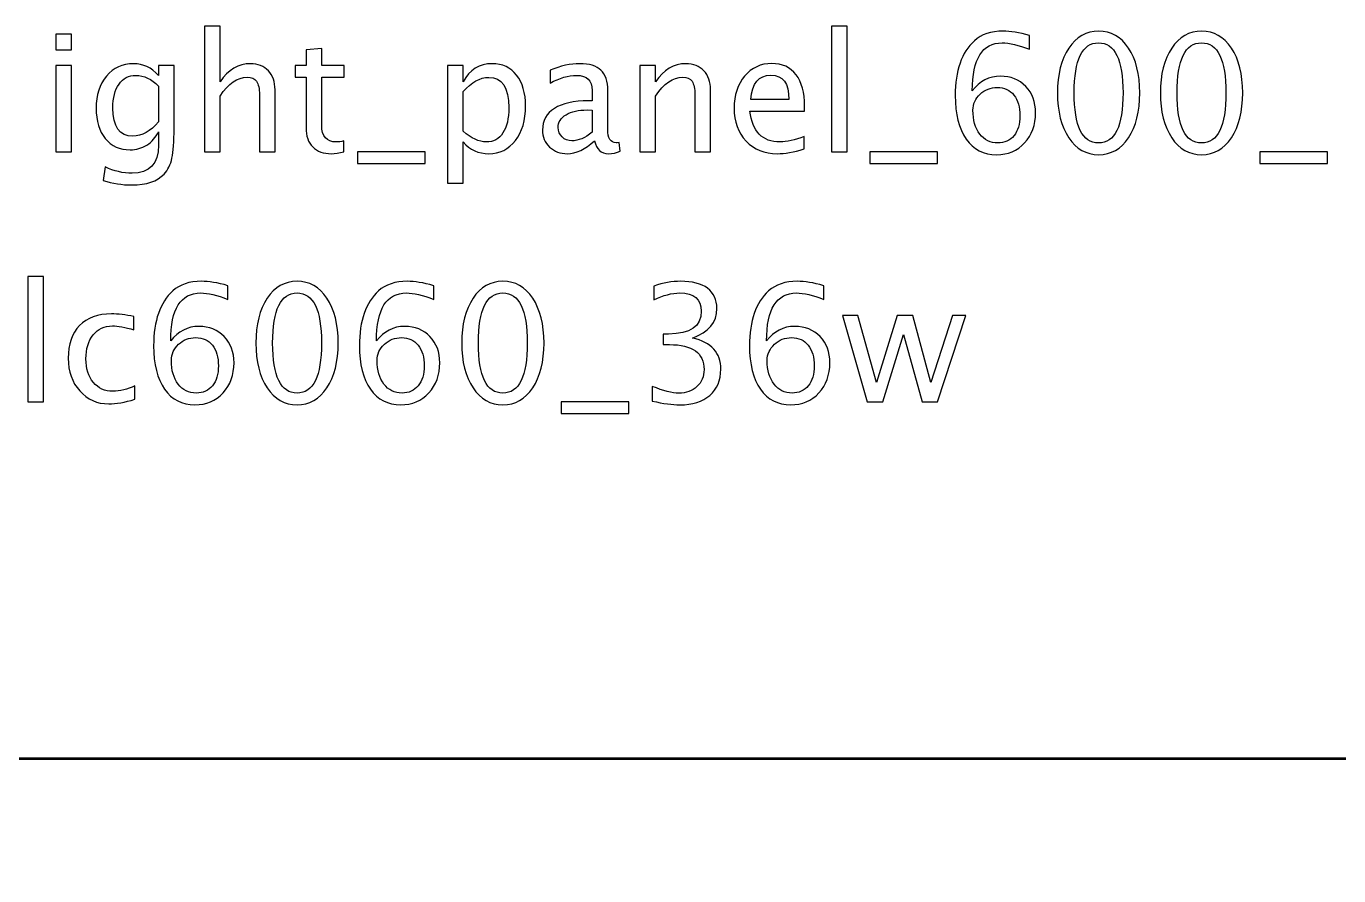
# Model space of a CAD drawing. Header units: centimetres. Extents: x -41.3 to 41.1, y -32.2 to 43.6.
# Drawn here: x 1.27 to 21.75, y 30.37 to 43.63 of the extents above; entities that cross this region are included whole.
import ezdxf

# ---------------------------------------------------------------- set-up
doc = ezdxf.new("R2010")
doc.units = ezdxf.units.CM
doc.header["$MEASUREMENT"] = 0
doc.layers.add('Layer 1', color=7, linetype='Continuous')

msp = doc.modelspace()

# ---------------------------------------------------------------- linework, layer by layer
at = {"layer": 'Layer 1'}
for points, knots in [([(1.73016, 43.26302), (1.73016, 43.26302), (1.73016, 43.50686), (1.73016, 43.50686), (1.73016, 43.50686), (1.73016, 43.50686), (1.974, 43.50686), (1.974, 43.50686), (1.974, 43.50686), (1.974, 43.50686), (1.974, 43.26302), (1.974, 43.26302), (1.974, 43.26302), (1.974, 43.26302), (1.73016, 43.26302), (1.73016, 43.26302)], [0, 0, 0, 0, 0.2, 0.2, 0.2, 0.2, 0.4, 0.4, 0.4, 0.4, 0.6, 0.6, 0.6, 0.6, 1, 1, 1, 1]), ([(4.04791, 41.67044), (4.04791, 41.67044), (4.04791, 43.62878), (4.04791, 43.62878), (4.04791, 43.62878), (4.04791, 43.62878), (4.29175, 43.62878), (4.29175, 43.62878), (4.29175, 43.62878), (4.29175, 43.62878), (4.29175, 42.76222), (4.29175, 42.76222), (4.29175, 42.76222), (4.42087, 42.9506), (4.57919, 43.04458), (4.76631, 43.04458), (4.76631, 43.04458), (4.88399, 43.04458), (4.97755, 43.00775), (5.04655, 42.93367), (5.04655, 42.93367), (5.11556, 42.86001), (5.15027, 42.76052), (5.15027, 42.63606), (5.15027, 42.63606), (5.15027, 42.63606), (5.15027, 41.67044), (5.15027, 41.67044), (5.15027, 41.67044), (5.15027, 41.67044), (4.90643, 41.67044), (4.90643, 41.67044), (4.90643, 41.67044), (4.90643, 41.67044), (4.90643, 42.55648), (4.90643, 42.55648), (4.90643, 42.55648), (4.90643, 42.65638), (4.89161, 42.7275), (4.8624, 42.76984), (4.8624, 42.76984), (4.83277, 42.81259), (4.78409, 42.83376), (4.71593, 42.83376), (4.71593, 42.83376), (4.56607, 42.83376), (4.42468, 42.73597), (4.29175, 42.54039), (4.29175, 42.54039), (4.29175, 42.54039), (4.29175, 41.67044), (4.29175, 41.67044), (4.29175, 41.67044), (4.29175, 41.67044), (4.04791, 41.67044), (4.04791, 41.67044)], [0, 0, 0, 0, 0.06666667, 0.06666667, 0.06666667, 0.06666667, 0.13333333, 0.13333333, 0.13333333, 0.13333333, 0.2, 0.2, 0.2, 0.2, 0.26666667, 0.26666667, 0.26666667, 0.26666667, 0.33333333, 0.33333333, 0.33333333, 0.33333333, 0.4, 0.4, 0.4, 0.4, 0.46666667, 0.46666667, 0.46666667, 0.46666667, 0.53333333, 0.53333333, 0.53333333, 0.53333333, 0.6, 0.6, 0.6, 0.6, 0.66666667, 0.66666667, 0.66666667, 0.66666667, 0.73333333, 0.73333333, 0.73333333, 0.73333333, 0.8, 0.8, 0.8, 0.8, 0.86666667, 0.86666667, 0.86666667, 0.86666667, 1, 1, 1, 1]), ([(13.83706, 41.67044), (13.83706, 41.67044), (13.83706, 43.62878), (13.83706, 43.62878), (13.83706, 43.62878), (13.83706, 43.62878), (14.0809, 43.62878), (14.0809, 43.62878), (14.0809, 43.62878), (14.0809, 43.62878), (14.0809, 41.67044), (14.0809, 41.67044), (14.0809, 41.67044), (14.0809, 41.67044), (13.83706, 41.67044), (13.83706, 41.67044)], [0, 0, 0, 0, 0.2, 0.2, 0.2, 0.2, 0.4, 0.4, 0.4, 0.4, 0.6, 0.6, 0.6, 0.6, 1, 1, 1, 1]), ([(16.03416, 42.62209), (16.151, 42.77322), (16.2979, 42.849), (16.47485, 42.849), (16.47485, 42.849), (16.63529, 42.849), (16.76653, 42.79608), (16.86897, 42.68983), (16.86897, 42.68983), (16.971, 42.58357), (17.02222, 42.44726), (17.02222, 42.28089), (17.02222, 42.28089), (17.02222, 42.08996), (16.96507, 41.93291), (16.85035, 41.80972), (16.85035, 41.80972), (16.73562, 41.68653), (16.59, 41.62472), (16.41262, 41.62472), (16.41262, 41.62472), (16.21111, 41.62472), (16.05279, 41.70642), (15.93891, 41.86941), (15.93891, 41.86941), (15.82461, 42.03281), (15.76746, 42.25887), (15.76746, 42.54716), (15.76746, 42.54716), (15.76746, 42.93578), (15.86737, 43.22069), (16.06676, 43.40272), (16.06676, 43.40272), (16.17513, 43.50263), (16.32499, 43.55258), (16.51591, 43.55258), (16.51591, 43.55258), (16.62683, 43.55258), (16.76441, 43.52972), (16.92824, 43.484), (16.92824, 43.484), (16.92824, 43.484), (16.92824, 43.27064), (16.92824, 43.27064), (16.92824, 43.27064), (16.7551, 43.33668), (16.61286, 43.3697), (16.5011, 43.3697), (16.5011, 43.3697), (16.18995, 43.3697), (16.03416, 43.12036), (16.03416, 42.62209)], [0, 0, 0, 0, 0.07142857, 0.07142857, 0.07142857, 0.07142857, 0.14285714, 0.14285714, 0.14285714, 0.14285714, 0.21428571, 0.21428571, 0.21428571, 0.21428571, 0.28571429, 0.28571429, 0.28571429, 0.28571429, 0.35714286, 0.35714286, 0.35714286, 0.35714286, 0.42857143, 0.42857143, 0.42857143, 0.42857143, 0.5, 0.5, 0.5, 0.5, 0.57142857, 0.57142857, 0.57142857, 0.57142857, 0.64285714, 0.64285714, 0.64285714, 0.64285714, 0.71428571, 0.71428571, 0.71428571, 0.71428571, 0.78571429, 0.78571429, 0.78571429, 0.78571429, 0.85714286, 0.85714286, 0.85714286, 0.85714286, 1, 1, 1, 1]), ([(18.00605, 41.62472), (17.81343, 41.62472), (17.65807, 41.7132), (17.54038, 41.88973), (17.54038, 41.88973), (17.42227, 42.06626), (17.36343, 42.29909), (17.36343, 42.58865), (17.36343, 42.58865), (17.36343, 42.87821), (17.42227, 43.11104), (17.54038, 43.28757), (17.54038, 43.28757), (17.65807, 43.4641), (17.81343, 43.55258), (18.00605, 43.55258), (18.00605, 43.55258), (18.19951, 43.55258), (18.35488, 43.46453), (18.47256, 43.28842), (18.47256, 43.28842), (18.58983, 43.11231), (18.64867, 42.87906), (18.64867, 42.58865), (18.64867, 42.58865), (18.64867, 42.29909), (18.58983, 42.06626), (18.47256, 41.88973), (18.47256, 41.88973), (18.35488, 41.7132), (18.19951, 41.62472), (18.00605, 41.62472)], [0, 0, 0, 0, 0.11111111, 0.11111111, 0.11111111, 0.11111111, 0.22222222, 0.22222222, 0.22222222, 0.22222222, 0.33333333, 0.33333333, 0.33333333, 0.33333333, 0.44444444, 0.44444444, 0.44444444, 0.44444444, 0.55555556, 0.55555556, 0.55555556, 0.55555556, 0.66666667, 0.66666667, 0.66666667, 0.66666667, 0.77777778, 0.77777778, 0.77777778, 0.77777778, 1, 1, 1, 1]), ([(19.61218, 41.62472), (19.41956, 41.62472), (19.2642, 41.7132), (19.14651, 41.88973), (19.14651, 41.88973), (19.0284, 42.06626), (18.96956, 42.29909), (18.96956, 42.58865), (18.96956, 42.58865), (18.96956, 42.87821), (19.0284, 43.11104), (19.14651, 43.28757), (19.14651, 43.28757), (19.2642, 43.4641), (19.41956, 43.55258), (19.61218, 43.55258), (19.61218, 43.55258), (19.80564, 43.55258), (19.96101, 43.46453), (20.07869, 43.28842), (20.07869, 43.28842), (20.19596, 43.11231), (20.2548, 42.87906), (20.2548, 42.58865), (20.2548, 42.58865), (20.2548, 42.29909), (20.19596, 42.06626), (20.07869, 41.88973), (20.07869, 41.88973), (19.96101, 41.7132), (19.80564, 41.62472), (19.61218, 41.62472)], [0, 0, 0, 0, 0.11111111, 0.11111111, 0.11111111, 0.11111111, 0.22222222, 0.22222222, 0.22222222, 0.22222222, 0.33333333, 0.33333333, 0.33333333, 0.33333333, 0.44444444, 0.44444444, 0.44444444, 0.44444444, 0.55555556, 0.55555556, 0.55555556, 0.55555556, 0.66666667, 0.66666667, 0.66666667, 0.66666667, 0.77777778, 0.77777778, 0.77777778, 0.77777778, 1, 1, 1, 1]), ([(6.22638, 41.67086), (6.15103, 41.65012), (6.08541, 41.63996), (6.02995, 41.63996), (6.02995, 41.63996), (5.90549, 41.63996), (5.80855, 41.67552), (5.73912, 41.74664), (5.73912, 41.74664), (5.66927, 41.81776), (5.63456, 41.9164), (5.63456, 42.04297), (5.63456, 42.04297), (5.63456, 42.04297), (5.63456, 42.83376), (5.63456, 42.83376), (5.63456, 42.83376), (5.63456, 42.83376), (5.46607, 42.83376), (5.46607, 42.83376), (5.46607, 42.83376), (5.46607, 42.83376), (5.46607, 43.01664), (5.46607, 43.01664), (5.46607, 43.01664), (5.46607, 43.01664), (5.63456, 43.01664), (5.63456, 43.01664), (5.63456, 43.01664), (5.63456, 43.01664), (5.63456, 43.26006), (5.63456, 43.26006), (5.63456, 43.26006), (5.63456, 43.26006), (5.8784, 43.28334), (5.8784, 43.28334), (5.8784, 43.28334), (5.8784, 43.28334), (5.8784, 43.01664), (5.8784, 43.01664), (5.8784, 43.01664), (5.8784, 43.01664), (6.23146, 43.01664), (6.23146, 43.01664), (6.23146, 43.01664), (6.23146, 43.01664), (6.23146, 42.83376), (6.23146, 42.83376), (6.23146, 42.83376), (6.23146, 42.83376), (5.8784, 42.83376), (5.8784, 42.83376), (5.8784, 42.83376), (5.8784, 42.83376), (5.8784, 42.087), (5.8784, 42.087), (5.8784, 42.087), (5.8784, 41.91089), (5.95502, 41.82284), (6.10785, 41.82284), (6.10785, 41.82284), (6.14044, 41.82284), (6.17981, 41.82834), (6.22638, 41.83893), (6.22638, 41.83893), (6.22638, 41.83893), (6.22638, 41.67086), (6.22638, 41.67086)], [0, 0, 0, 0, 0.05555556, 0.05555556, 0.05555556, 0.05555556, 0.11111111, 0.11111111, 0.11111111, 0.11111111, 0.16666667, 0.16666667, 0.16666667, 0.16666667, 0.22222222, 0.22222222, 0.22222222, 0.22222222, 0.27777778, 0.27777778, 0.27777778, 0.27777778, 0.33333333, 0.33333333, 0.33333333, 0.33333333, 0.38888889, 0.38888889, 0.38888889, 0.38888889, 0.44444444, 0.44444444, 0.44444444, 0.44444444, 0.5, 0.5, 0.5, 0.5, 0.55555556, 0.55555556, 0.55555556, 0.55555556, 0.61111111, 0.61111111, 0.61111111, 0.61111111, 0.66666667, 0.66666667, 0.66666667, 0.66666667, 0.72222222, 0.72222222, 0.72222222, 0.72222222, 0.77777778, 0.77777778, 0.77777778, 0.77777778, 0.83333333, 0.83333333, 0.83333333, 0.83333333, 0.88888889, 0.88888889, 0.88888889, 0.88888889, 1, 1, 1, 1]), ([(18.00563, 41.8076), (18.26005, 41.8076), (18.38705, 42.06795), (18.38705, 42.58865), (18.38705, 42.58865), (18.38705, 43.10935), (18.26005, 43.3697), (18.00563, 43.3697), (18.00563, 43.3697), (17.75205, 43.3697), (17.62505, 43.10935), (17.62505, 42.58865), (17.62505, 42.58865), (17.62505, 42.06795), (17.75205, 41.8076), (18.00563, 41.8076)], [0, 0, 0, 0, 0.2, 0.2, 0.2, 0.2, 0.4, 0.4, 0.4, 0.4, 0.6, 0.6, 0.6, 0.6, 1, 1, 1, 1]), ([(19.61176, 41.8076), (19.86618, 41.8076), (19.99318, 42.06795), (19.99318, 42.58865), (19.99318, 42.58865), (19.99318, 43.10935), (19.86618, 43.3697), (19.61176, 43.3697), (19.61176, 43.3697), (19.35818, 43.3697), (19.23118, 43.10935), (19.23118, 42.58865), (19.23118, 42.58865), (19.23118, 42.06795), (19.35818, 41.8076), (19.61176, 41.8076)], [0, 0, 0, 0, 0.2, 0.2, 0.2, 0.2, 0.4, 0.4, 0.4, 0.4, 0.6, 0.6, 0.6, 0.6, 1, 1, 1, 1]), ([(2.4693, 41.2234), (2.4693, 41.2234), (2.49809, 41.43422), (2.49809, 41.43422), (2.49809, 41.43422), (2.63948, 41.36818), (2.7796, 41.33516), (2.91803, 41.33516), (2.91803, 41.33516), (3.19278, 41.33516), (3.33036, 41.48079), (3.33036, 41.77162), (3.33036, 41.77162), (3.33036, 41.77162), (3.33036, 41.98328), (3.33036, 41.98328), (3.33036, 41.98328), (3.28803, 41.89396), (3.22791, 41.82496), (3.1496, 41.77543), (3.1496, 41.77543), (3.07128, 41.7259), (2.98407, 41.70092), (2.88798, 41.70092), (2.88798, 41.70092), (2.72499, 41.70092), (2.59588, 41.75934), (2.50063, 41.87618), (2.50063, 41.87618), (2.40538, 41.99302), (2.35754, 42.15135), (2.35754, 42.35116), (2.35754, 42.35116), (2.35754, 42.55563), (2.41173, 42.72242), (2.5201, 42.85154), (2.5201, 42.85154), (2.6289, 42.98023), (2.76902, 43.04458), (2.94132, 43.04458), (2.94132, 43.04458), (3.09202, 43.04458), (3.22199, 42.98362), (3.33036, 42.86128), (3.33036, 42.86128), (3.33036, 42.86128), (3.33036, 43.01664), (3.33036, 43.01664), (3.33036, 43.01664), (3.33036, 43.01664), (3.5742, 43.01664), (3.5742, 43.01664), (3.5742, 43.01664), (3.5742, 43.01664), (3.5742, 42.03789), (3.5742, 42.03789), (3.5742, 42.03789), (3.5742, 41.8275), (3.56319, 41.67171), (3.54118, 41.57053), (3.54118, 41.57053), (3.51959, 41.46936), (3.4781, 41.38638), (3.41799, 41.32204), (3.41799, 41.32204), (3.31131, 41.20901), (3.14452, 41.15228), (2.91803, 41.15228), (2.91803, 41.15228), (2.76267, 41.15228), (2.61323, 41.17599), (2.4693, 41.2234)], [0, 0, 0, 0, 0.05263158, 0.05263158, 0.05263158, 0.05263158, 0.10526316, 0.10526316, 0.10526316, 0.10526316, 0.15789474, 0.15789474, 0.15789474, 0.15789474, 0.21052632, 0.21052632, 0.21052632, 0.21052632, 0.26315789, 0.26315789, 0.26315789, 0.26315789, 0.31578947, 0.31578947, 0.31578947, 0.31578947, 0.36842105, 0.36842105, 0.36842105, 0.36842105, 0.42105263, 0.42105263, 0.42105263, 0.42105263, 0.47368421, 0.47368421, 0.47368421, 0.47368421, 0.52631579, 0.52631579, 0.52631579, 0.52631579, 0.57894737, 0.57894737, 0.57894737, 0.57894737, 0.63157895, 0.63157895, 0.63157895, 0.63157895, 0.68421053, 0.68421053, 0.68421053, 0.68421053, 0.73684211, 0.73684211, 0.73684211, 0.73684211, 0.78947368, 0.78947368, 0.78947368, 0.78947368, 0.84210526, 0.84210526, 0.84210526, 0.84210526, 0.89473684, 0.89473684, 0.89473684, 0.89473684, 1, 1, 1, 1]), ([(7.84436, 41.18022), (7.84436, 41.18022), (7.84436, 43.01664), (7.84436, 43.01664), (7.84436, 43.01664), (7.84436, 43.01664), (8.0882, 43.01664), (8.0882, 43.01664), (8.0882, 43.01664), (8.0882, 43.01664), (8.0882, 42.76222), (8.0882, 42.76222), (8.0882, 42.76222), (8.18811, 42.9506), (8.33839, 43.04458), (8.53863, 43.04458), (8.53863, 43.04458), (8.70076, 43.04458), (8.82819, 42.98574), (8.92132, 42.86763), (8.92132, 42.86763), (9.01445, 42.74952), (9.06102, 42.58823), (9.06102, 42.38376), (9.06102, 42.38376), (9.06102, 42.16108), (9.0081, 41.98117), (8.90269, 41.84485), (8.90269, 41.84485), (8.79728, 41.70812), (8.65843, 41.63996), (8.48656, 41.63996), (8.48656, 41.63996), (8.32696, 41.63996), (8.19403, 41.70092), (8.0882, 41.82326), (8.0882, 41.82326), (8.0882, 41.82326), (8.0882, 41.18022), (8.0882, 41.18022), (8.0882, 41.18022), (8.0882, 41.18022), (7.84436, 41.18022), (7.84436, 41.18022)], [0, 0, 0, 0, 0.08333333, 0.08333333, 0.08333333, 0.08333333, 0.16666667, 0.16666667, 0.16666667, 0.16666667, 0.25, 0.25, 0.25, 0.25, 0.33333333, 0.33333333, 0.33333333, 0.33333333, 0.41666667, 0.41666667, 0.41666667, 0.41666667, 0.5, 0.5, 0.5, 0.5, 0.58333333, 0.58333333, 0.58333333, 0.58333333, 0.66666667, 0.66666667, 0.66666667, 0.66666667, 0.75, 0.75, 0.75, 0.75, 0.83333333, 0.83333333, 0.83333333, 0.83333333, 1, 1, 1, 1]), ([(10.13671, 41.84189), (9.99024, 41.70727), (9.84927, 41.63996), (9.7138, 41.63996), (9.7138, 41.63996), (9.60247, 41.63996), (9.50976, 41.67467), (9.43652, 41.74452), (9.43652, 41.74452), (9.36286, 41.81437), (9.32603, 41.90243), (9.32603, 42.00868), (9.32603, 42.00868), (9.32603, 42.15558), (9.38784, 42.26861), (9.51145, 42.34735), (9.51145, 42.34735), (9.63506, 42.42609), (9.81244, 42.46546), (10.04358, 42.46546), (10.04358, 42.46546), (10.04358, 42.46546), (10.10073, 42.46546), (10.10073, 42.46546), (10.10073, 42.46546), (10.10073, 42.46546), (10.10073, 42.6276), (10.10073, 42.6276), (10.10073, 42.6276), (10.10073, 42.78381), (10.01945, 42.8617), (9.85647, 42.8617), (9.85647, 42.8617), (9.73031, 42.8617), (9.59231, 42.82191), (9.44287, 42.74232), (9.44287, 42.74232), (9.44287, 42.74232), (9.44287, 42.94298), (9.44287, 42.94298), (9.44287, 42.94298), (9.60712, 43.01071), (9.76206, 43.04458), (9.90727, 43.04458), (9.90727, 43.04458), (10.0567, 43.04458), (10.16719, 43.01071), (10.23789, 42.94256), (10.23789, 42.94256), (10.30901, 42.8744), (10.34457, 42.76941), (10.34457, 42.6276), (10.34457, 42.6276), (10.34457, 42.6276), (10.34457, 42.01927), (10.34457, 42.01927), (10.34457, 42.01927), (10.34457, 41.87999), (10.38733, 41.81014), (10.47326, 41.81014), (10.47326, 41.81014), (10.48385, 41.81014), (10.49951, 41.81183), (10.52025, 41.81522), (10.52025, 41.81522), (10.52025, 41.81522), (10.53761, 41.67975), (10.53761, 41.67975), (10.53761, 41.67975), (10.48215, 41.65308), (10.42119, 41.63996), (10.35431, 41.63996), (10.35431, 41.63996), (10.24043, 41.63996), (10.16804, 41.70727), (10.13671, 41.84189)], [0, 0, 0, 0, 0.05, 0.05, 0.05, 0.05, 0.1, 0.1, 0.1, 0.1, 0.15, 0.15, 0.15, 0.15, 0.2, 0.2, 0.2, 0.2, 0.25, 0.25, 0.25, 0.25, 0.3, 0.3, 0.3, 0.3, 0.35, 0.35, 0.35, 0.35, 0.4, 0.4, 0.4, 0.4, 0.45, 0.45, 0.45, 0.45, 0.5, 0.5, 0.5, 0.5, 0.55, 0.55, 0.55, 0.55, 0.6, 0.6, 0.6, 0.6, 0.65, 0.65, 0.65, 0.65, 0.7, 0.7, 0.7, 0.7, 0.75, 0.75, 0.75, 0.75, 0.8, 0.8, 0.8, 0.8, 0.85, 0.85, 0.85, 0.85, 0.9, 0.9, 0.9, 0.9, 1, 1, 1, 1]), ([(10.84537, 41.67044), (10.84537, 41.67044), (10.84537, 43.01664), (10.84537, 43.01664), (10.84537, 43.01664), (10.84537, 43.01664), (11.08921, 43.01664), (11.08921, 43.01664), (11.08921, 43.01664), (11.08921, 43.01664), (11.08921, 42.76222), (11.08921, 42.76222), (11.08921, 42.76222), (11.21833, 42.9506), (11.37665, 43.04458), (11.56377, 43.04458), (11.56377, 43.04458), (11.68145, 43.04458), (11.77501, 43.00775), (11.84401, 42.93367), (11.84401, 42.93367), (11.91302, 42.86001), (11.94773, 42.76052), (11.94773, 42.63606), (11.94773, 42.63606), (11.94773, 42.63606), (11.94773, 41.67044), (11.94773, 41.67044), (11.94773, 41.67044), (11.94773, 41.67044), (11.70389, 41.67044), (11.70389, 41.67044), (11.70389, 41.67044), (11.70389, 41.67044), (11.70389, 42.55648), (11.70389, 42.55648), (11.70389, 42.55648), (11.70389, 42.65638), (11.68907, 42.7275), (11.65986, 42.76984), (11.65986, 42.76984), (11.63023, 42.81259), (11.58155, 42.83376), (11.51339, 42.83376), (11.51339, 42.83376), (11.36353, 42.83376), (11.22214, 42.73597), (11.08921, 42.54039), (11.08921, 42.54039), (11.08921, 42.54039), (11.08921, 41.67044), (11.08921, 41.67044), (11.08921, 41.67044), (11.08921, 41.67044), (10.84537, 41.67044), (10.84537, 41.67044)], [0, 0, 0, 0, 0.06666667, 0.06666667, 0.06666667, 0.06666667, 0.13333333, 0.13333333, 0.13333333, 0.13333333, 0.2, 0.2, 0.2, 0.2, 0.26666667, 0.26666667, 0.26666667, 0.26666667, 0.33333333, 0.33333333, 0.33333333, 0.33333333, 0.4, 0.4, 0.4, 0.4, 0.46666667, 0.46666667, 0.46666667, 0.46666667, 0.53333333, 0.53333333, 0.53333333, 0.53333333, 0.6, 0.6, 0.6, 0.6, 0.66666667, 0.66666667, 0.66666667, 0.66666667, 0.73333333, 0.73333333, 0.73333333, 0.73333333, 0.8, 0.8, 0.8, 0.8, 0.86666667, 0.86666667, 0.86666667, 0.86666667, 1, 1, 1, 1]), ([(13.40992, 41.71362), (13.24609, 41.66451), (13.10597, 41.63996), (12.98913, 41.63996), (12.98913, 41.63996), (12.78974, 41.63996), (12.6276, 41.706), (12.50272, 41.83766), (12.50272, 41.83766), (12.37783, 41.96931), (12.31518, 42.13992), (12.31518, 42.34989), (12.31518, 42.34989), (12.31518, 42.55351), (12.37021, 42.72073), (12.4807, 42.85154), (12.4807, 42.85154), (12.59119, 42.98193), (12.73259, 43.04712), (12.90488, 43.04712), (12.90488, 43.04712), (13.06787, 43.04712), (13.19402, 42.98912), (13.28292, 42.87313), (13.28292, 42.87313), (13.37182, 42.75714), (13.41627, 42.59288), (13.41627, 42.37995), (13.41627, 42.37995), (13.41627, 42.37995), (13.415, 42.30544), (13.415, 42.30544), (13.415, 42.30544), (13.415, 42.30544), (12.5641, 42.30544), (12.5641, 42.30544), (12.5641, 42.30544), (12.59966, 41.98371), (12.75672, 41.82284), (13.03485, 41.82284), (13.03485, 41.82284), (13.13687, 41.82284), (13.26175, 41.85163), (13.40992, 41.9092), (13.40992, 41.9092), (13.40992, 41.9092), (13.40992, 41.71362), (13.40992, 41.71362)], [0, 0, 0, 0, 0.07692308, 0.07692308, 0.07692308, 0.07692308, 0.15384615, 0.15384615, 0.15384615, 0.15384615, 0.23076923, 0.23076923, 0.23076923, 0.23076923, 0.30769231, 0.30769231, 0.30769231, 0.30769231, 0.38461538, 0.38461538, 0.38461538, 0.38461538, 0.46153846, 0.46153846, 0.46153846, 0.46153846, 0.53846154, 0.53846154, 0.53846154, 0.53846154, 0.61538462, 0.61538462, 0.61538462, 0.61538462, 0.69230769, 0.69230769, 0.69230769, 0.69230769, 0.76923077, 0.76923077, 0.76923077, 0.76923077, 0.84615385, 0.84615385, 0.84615385, 0.84615385, 1, 1, 1, 1]), ([(1.73016, 41.67044), (1.73016, 41.67044), (1.73016, 43.01664), (1.73016, 43.01664), (1.73016, 43.01664), (1.73016, 43.01664), (1.974, 43.01664), (1.974, 43.01664), (1.974, 43.01664), (1.974, 43.01664), (1.974, 41.67044), (1.974, 41.67044), (1.974, 41.67044), (1.974, 41.67044), (1.73016, 41.67044), (1.73016, 41.67044)], [0, 0, 0, 0, 0.2, 0.2, 0.2, 0.2, 0.4, 0.4, 0.4, 0.4, 0.6, 0.6, 0.6, 0.6, 1, 1, 1, 1]), ([(3.33036, 42.13611), (3.33036, 42.13611), (3.33036, 42.69448), (3.33036, 42.69448), (3.33036, 42.69448), (3.22283, 42.80582), (3.10557, 42.8617), (2.97899, 42.8617), (2.97899, 42.8617), (2.86639, 42.8617), (2.77833, 42.81683), (2.71483, 42.72666), (2.71483, 42.72666), (2.65091, 42.63691), (2.61916, 42.51203), (2.61916, 42.35285), (2.61916, 42.35285), (2.61916, 42.06033), (2.72288, 41.91428), (2.93073, 41.91428), (2.93073, 41.91428), (3.07213, 41.91428), (3.20548, 41.98836), (3.33036, 42.13611)], [0, 0, 0, 0, 0.14285714, 0.14285714, 0.14285714, 0.14285714, 0.28571429, 0.28571429, 0.28571429, 0.28571429, 0.42857143, 0.42857143, 0.42857143, 0.42857143, 0.57142857, 0.57142857, 0.57142857, 0.57142857, 0.71428571, 0.71428571, 0.71428571, 0.71428571, 1, 1, 1, 1]), ([(8.0882, 41.99133), (8.21393, 41.87914), (8.33373, 41.82284), (8.44761, 41.82284), (8.44761, 41.82284), (8.55979, 41.82284), (8.64658, 41.86983), (8.70754, 41.96339), (8.70754, 41.96339), (8.76892, 42.05694), (8.7994, 42.1886), (8.7994, 42.35878), (8.7994, 42.35878), (8.7994, 42.67374), (8.69526, 42.83122), (8.48698, 42.83122), (8.48698, 42.83122), (8.35067, 42.83122), (8.21774, 42.75756), (8.0882, 42.60982), (8.0882, 42.60982), (8.0882, 42.60982), (8.0882, 41.99133), (8.0882, 41.99133)], [0, 0, 0, 0, 0.14285714, 0.14285714, 0.14285714, 0.14285714, 0.28571429, 0.28571429, 0.28571429, 0.28571429, 0.42857143, 0.42857143, 0.42857143, 0.42857143, 0.57142857, 0.57142857, 0.57142857, 0.57142857, 0.71428571, 0.71428571, 0.71428571, 0.71428571, 1, 1, 1, 1]), ([(12.5768, 42.48832), (12.5768, 42.48832), (13.17116, 42.48832), (13.17116, 42.48832), (13.17116, 42.48832), (13.17116, 42.73893), (13.0776, 42.86424), (12.89091, 42.86424), (12.89091, 42.86424), (12.70295, 42.86424), (12.59839, 42.73893), (12.5768, 42.48832)], [0, 0, 0, 0, 0.25, 0.25, 0.25, 0.25, 0.5, 0.5, 0.5, 0.5, 1, 1, 1, 1]), ([(16.77838, 42.23263), (16.77838, 42.36852), (16.74705, 42.47604), (16.68398, 42.55521), (16.68398, 42.55521), (16.6209, 42.63437), (16.53454, 42.67374), (16.4249, 42.67374), (16.4249, 42.67374), (16.32033, 42.67374), (16.23101, 42.63903), (16.1565, 42.56918), (16.1565, 42.56918), (16.08157, 42.49975), (16.04432, 42.41593), (16.04432, 42.31814), (16.04432, 42.31814), (16.04432, 42.16405), (16.07988, 42.04043), (16.15058, 41.9473), (16.15058, 41.9473), (16.2217, 41.85417), (16.31568, 41.8076), (16.43252, 41.8076), (16.43252, 41.8076), (16.53877, 41.8076), (16.62302, 41.8457), (16.68525, 41.9219), (16.68525, 41.9219), (16.74748, 41.9981), (16.77838, 42.10182), (16.77838, 42.23263)], [0, 0, 0, 0, 0.11111111, 0.11111111, 0.11111111, 0.11111111, 0.22222222, 0.22222222, 0.22222222, 0.22222222, 0.33333333, 0.33333333, 0.33333333, 0.33333333, 0.44444444, 0.44444444, 0.44444444, 0.44444444, 0.55555556, 0.55555556, 0.55555556, 0.55555556, 0.66666667, 0.66666667, 0.66666667, 0.66666667, 0.77777778, 0.77777778, 0.77777778, 0.77777778, 1, 1, 1, 1]), ([(10.10073, 41.97482), (10.10073, 41.97482), (10.10073, 42.32068), (10.10073, 42.32068), (10.10073, 42.32068), (10.10073, 42.32068), (10.02241, 42.32322), (10.02241, 42.32322), (10.02241, 42.32322), (9.88695, 42.32322), (9.77773, 42.29824), (9.69433, 42.24829), (9.69433, 42.24829), (9.61136, 42.19791), (9.56987, 42.13145), (9.56987, 42.04848), (9.56987, 42.04848), (9.56987, 41.99048), (9.59061, 41.94137), (9.63168, 41.90116), (9.63168, 41.90116), (9.67316, 41.86094), (9.72354, 41.84062), (9.78323, 41.84062), (9.78323, 41.84062), (9.88483, 41.84062), (9.99066, 41.88549), (10.10073, 41.97482)], [0, 0, 0, 0, 0.125, 0.125, 0.125, 0.125, 0.25, 0.25, 0.25, 0.25, 0.375, 0.375, 0.375, 0.375, 0.5, 0.5, 0.5, 0.5, 0.625, 0.625, 0.625, 0.625, 0.75, 0.75, 0.75, 0.75, 1, 1, 1, 1]), ([(6.4372, 41.48756), (6.4372, 41.48756), (6.4372, 41.67044), (6.4372, 41.67044), (6.4372, 41.67044), (6.4372, 41.67044), (7.49384, 41.67044), (7.49384, 41.67044), (7.49384, 41.67044), (7.49384, 41.67044), (7.49384, 41.48756), (7.49384, 41.48756), (7.49384, 41.48756), (7.49384, 41.48756), (6.4372, 41.48756), (6.4372, 41.48756)], [0, 0, 0, 0, 0.2, 0.2, 0.2, 0.2, 0.4, 0.4, 0.4, 0.4, 0.6, 0.6, 0.6, 0.6, 1, 1, 1, 1]), ([(14.43396, 41.48756), (14.43396, 41.48756), (14.43396, 41.67044), (14.43396, 41.67044), (14.43396, 41.67044), (14.43396, 41.67044), (15.4906, 41.67044), (15.4906, 41.67044), (15.4906, 41.67044), (15.4906, 41.67044), (15.4906, 41.48756), (15.4906, 41.48756), (15.4906, 41.48756), (15.4906, 41.48756), (14.43396, 41.48756), (14.43396, 41.48756)], [0, 0, 0, 0, 0.2, 0.2, 0.2, 0.2, 0.4, 0.4, 0.4, 0.4, 0.6, 0.6, 0.6, 0.6, 1, 1, 1, 1]), ([(20.52235, 41.48756), (20.52235, 41.48756), (20.52235, 41.67044), (20.52235, 41.67044), (20.52235, 41.67044), (20.52235, 41.67044), (21.57899, 41.67044), (21.57899, 41.67044), (21.57899, 41.67044), (21.57899, 41.67044), (21.57899, 41.48756), (21.57899, 41.48756), (21.57899, 41.48756), (21.57899, 41.48756), (20.52235, 41.48756), (20.52235, 41.48756)], [0, 0, 0, 0, 0.2, 0.2, 0.2, 0.2, 0.4, 0.4, 0.4, 0.4, 0.6, 0.6, 0.6, 0.6, 1, 1, 1, 1]), ([(1.29412, 37.76731), (1.29412, 37.76731), (1.29412, 39.72565), (1.29412, 39.72565), (1.29412, 39.72565), (1.29412, 39.72565), (1.53796, 39.72565), (1.53796, 39.72565), (1.53796, 39.72565), (1.53796, 39.72565), (1.53796, 37.76731), (1.53796, 37.76731), (1.53796, 37.76731), (1.53796, 37.76731), (1.29412, 37.76731), (1.29412, 37.76731)], [0, 0, 0, 0, 0.2, 0.2, 0.2, 0.2, 0.4, 0.4, 0.4, 0.4, 0.6, 0.6, 0.6, 0.6, 1, 1, 1, 1]), ([(3.52212, 38.71896), (3.63896, 38.87009), (3.78586, 38.94587), (3.96281, 38.94587), (3.96281, 38.94587), (4.12325, 38.94587), (4.25449, 38.89295), (4.35693, 38.7867), (4.35693, 38.7867), (4.45896, 38.68044), (4.51018, 38.54413), (4.51018, 38.37776), (4.51018, 38.37776), (4.51018, 38.18683), (4.45303, 38.02978), (4.33831, 37.90659), (4.33831, 37.90659), (4.22358, 37.7834), (4.07796, 37.72159), (3.90058, 37.72159), (3.90058, 37.72159), (3.69907, 37.72159), (3.54075, 37.80329), (3.42687, 37.96628), (3.42687, 37.96628), (3.31257, 38.12968), (3.25542, 38.35574), (3.25542, 38.64403), (3.25542, 38.64403), (3.25542, 39.03265), (3.35533, 39.31756), (3.55472, 39.49959), (3.55472, 39.49959), (3.66309, 39.5995), (3.81295, 39.64945), (4.00387, 39.64945), (4.00387, 39.64945), (4.11479, 39.64945), (4.25237, 39.62659), (4.4162, 39.58087), (4.4162, 39.58087), (4.4162, 39.58087), (4.4162, 39.36751), (4.4162, 39.36751), (4.4162, 39.36751), (4.24306, 39.43355), (4.10082, 39.46657), (3.98906, 39.46657), (3.98906, 39.46657), (3.67791, 39.46657), (3.52212, 39.21723), (3.52212, 38.71896)], [0, 0, 0, 0, 0.07142857, 0.07142857, 0.07142857, 0.07142857, 0.14285714, 0.14285714, 0.14285714, 0.14285714, 0.21428571, 0.21428571, 0.21428571, 0.21428571, 0.28571429, 0.28571429, 0.28571429, 0.28571429, 0.35714286, 0.35714286, 0.35714286, 0.35714286, 0.42857143, 0.42857143, 0.42857143, 0.42857143, 0.5, 0.5, 0.5, 0.5, 0.57142857, 0.57142857, 0.57142857, 0.57142857, 0.64285714, 0.64285714, 0.64285714, 0.64285714, 0.71428571, 0.71428571, 0.71428571, 0.71428571, 0.78571429, 0.78571429, 0.78571429, 0.78571429, 0.85714286, 0.85714286, 0.85714286, 0.85714286, 1, 1, 1, 1]), ([(5.49401, 37.72159), (5.30139, 37.72159), (5.14603, 37.81007), (5.02834, 37.9866), (5.02834, 37.9866), (4.91023, 38.16313), (4.85139, 38.39596), (4.85139, 38.68552), (4.85139, 38.68552), (4.85139, 38.97508), (4.91023, 39.20791), (5.02834, 39.38444), (5.02834, 39.38444), (5.14603, 39.56097), (5.30139, 39.64945), (5.49401, 39.64945), (5.49401, 39.64945), (5.68747, 39.64945), (5.84284, 39.5614), (5.96052, 39.38529), (5.96052, 39.38529), (6.07779, 39.20918), (6.13663, 38.97593), (6.13663, 38.68552), (6.13663, 38.68552), (6.13663, 38.39596), (6.07779, 38.16313), (5.96052, 37.9866), (5.96052, 37.9866), (5.84284, 37.81007), (5.68747, 37.72159), (5.49401, 37.72159)], [0, 0, 0, 0, 0.11111111, 0.11111111, 0.11111111, 0.11111111, 0.22222222, 0.22222222, 0.22222222, 0.22222222, 0.33333333, 0.33333333, 0.33333333, 0.33333333, 0.44444444, 0.44444444, 0.44444444, 0.44444444, 0.55555556, 0.55555556, 0.55555556, 0.55555556, 0.66666667, 0.66666667, 0.66666667, 0.66666667, 0.77777778, 0.77777778, 0.77777778, 0.77777778, 1, 1, 1, 1]), ([(6.73438, 38.71896), (6.85122, 38.87009), (6.99812, 38.94587), (7.17507, 38.94587), (7.17507, 38.94587), (7.33551, 38.94587), (7.46675, 38.89295), (7.56919, 38.7867), (7.56919, 38.7867), (7.67122, 38.68044), (7.72244, 38.54413), (7.72244, 38.37776), (7.72244, 38.37776), (7.72244, 38.18683), (7.66529, 38.02978), (7.55057, 37.90659), (7.55057, 37.90659), (7.43584, 37.7834), (7.29022, 37.72159), (7.11284, 37.72159), (7.11284, 37.72159), (6.91133, 37.72159), (6.75301, 37.80329), (6.63913, 37.96628), (6.63913, 37.96628), (6.52483, 38.12968), (6.46768, 38.35574), (6.46768, 38.64403), (6.46768, 38.64403), (6.46768, 39.03265), (6.56759, 39.31756), (6.76698, 39.49959), (6.76698, 39.49959), (6.87535, 39.5995), (7.02521, 39.64945), (7.21613, 39.64945), (7.21613, 39.64945), (7.32705, 39.64945), (7.46463, 39.62659), (7.62846, 39.58087), (7.62846, 39.58087), (7.62846, 39.58087), (7.62846, 39.36751), (7.62846, 39.36751), (7.62846, 39.36751), (7.45532, 39.43355), (7.31308, 39.46657), (7.20132, 39.46657), (7.20132, 39.46657), (6.89017, 39.46657), (6.73438, 39.21723), (6.73438, 38.71896)], [0, 0, 0, 0, 0.07142857, 0.07142857, 0.07142857, 0.07142857, 0.14285714, 0.14285714, 0.14285714, 0.14285714, 0.21428571, 0.21428571, 0.21428571, 0.21428571, 0.28571429, 0.28571429, 0.28571429, 0.28571429, 0.35714286, 0.35714286, 0.35714286, 0.35714286, 0.42857143, 0.42857143, 0.42857143, 0.42857143, 0.5, 0.5, 0.5, 0.5, 0.57142857, 0.57142857, 0.57142857, 0.57142857, 0.64285714, 0.64285714, 0.64285714, 0.64285714, 0.71428571, 0.71428571, 0.71428571, 0.71428571, 0.78571429, 0.78571429, 0.78571429, 0.78571429, 0.85714286, 0.85714286, 0.85714286, 0.85714286, 1, 1, 1, 1]), ([(8.70627, 37.72159), (8.51365, 37.72159), (8.35829, 37.81007), (8.2406, 37.9866), (8.2406, 37.9866), (8.12249, 38.16313), (8.06365, 38.39596), (8.06365, 38.68552), (8.06365, 38.68552), (8.06365, 38.97508), (8.12249, 39.20791), (8.2406, 39.38444), (8.2406, 39.38444), (8.35829, 39.56097), (8.51365, 39.64945), (8.70627, 39.64945), (8.70627, 39.64945), (8.89973, 39.64945), (9.0551, 39.5614), (9.17278, 39.38529), (9.17278, 39.38529), (9.29005, 39.20918), (9.34889, 38.97593), (9.34889, 38.68552), (9.34889, 38.68552), (9.34889, 38.39596), (9.29005, 38.16313), (9.17278, 37.9866), (9.17278, 37.9866), (9.0551, 37.81007), (8.89973, 37.72159), (8.70627, 37.72159)], [0, 0, 0, 0, 0.11111111, 0.11111111, 0.11111111, 0.11111111, 0.22222222, 0.22222222, 0.22222222, 0.22222222, 0.33333333, 0.33333333, 0.33333333, 0.33333333, 0.44444444, 0.44444444, 0.44444444, 0.44444444, 0.55555556, 0.55555556, 0.55555556, 0.55555556, 0.66666667, 0.66666667, 0.66666667, 0.66666667, 0.77777778, 0.77777778, 0.77777778, 0.77777778, 1, 1, 1, 1]), ([(11.03884, 37.78001), (11.03884, 37.78001), (11.03884, 38.00861), (11.03884, 38.00861), (11.03884, 38.00861), (11.21325, 37.93918), (11.34999, 37.90447), (11.45032, 37.90447), (11.45032, 37.90447), (11.56843, 37.90447), (11.66368, 37.93834), (11.73692, 38.00649), (11.73692, 38.00649), (11.81015, 38.07465), (11.84656, 38.16355), (11.84656, 38.27277), (11.84656, 38.27277), (11.84656, 38.53185), (11.66622, 38.66139), (11.30554, 38.66139), (11.30554, 38.66139), (11.30554, 38.66139), (11.20902, 38.66139), (11.20902, 38.66139), (11.20902, 38.66139), (11.20902, 38.66139), (11.20902, 38.82522), (11.20902, 38.82522), (11.20902, 38.82522), (11.20902, 38.82522), (11.29453, 38.82649), (11.29453, 38.82649), (11.29453, 38.82649), (11.63362, 38.82649), (11.80338, 38.94587), (11.80338, 39.18505), (11.80338, 39.18505), (11.80338, 39.37259), (11.69077, 39.46657), (11.46598, 39.46657), (11.46598, 39.46657), (11.34533, 39.46657), (11.21156, 39.43186), (11.06424, 39.36243), (11.06424, 39.36243), (11.06424, 39.36243), (11.06424, 39.57579), (11.06424, 39.57579), (11.06424, 39.57579), (11.2086, 39.6249), (11.34787, 39.64945), (11.48165, 39.64945), (11.48165, 39.64945), (11.66368, 39.64945), (11.8038, 39.61304), (11.90117, 39.54023), (11.90117, 39.54023), (11.99854, 39.46784), (12.04722, 39.36243), (12.04722, 39.22442), (12.04722, 39.22442), (12.04722, 39.00895), (11.9198, 38.85528), (11.66453, 38.76384), (11.66453, 38.76384), (11.96044, 38.69483), (12.10818, 38.5327), (12.10818, 38.27658), (12.10818, 38.27658), (12.10818, 38.10386), (12.05103, 37.96797), (11.93715, 37.86933), (11.93715, 37.86933), (11.82328, 37.7707), (11.66664, 37.72159), (11.46768, 37.72159), (11.46768, 37.72159), (11.35422, 37.72159), (11.21156, 37.74106), (11.03884, 37.78001)], [0, 0, 0, 0, 0.04761905, 0.04761905, 0.04761905, 0.04761905, 0.0952381, 0.0952381, 0.0952381, 0.0952381, 0.14285714, 0.14285714, 0.14285714, 0.14285714, 0.19047619, 0.19047619, 0.19047619, 0.19047619, 0.23809524, 0.23809524, 0.23809524, 0.23809524, 0.28571429, 0.28571429, 0.28571429, 0.28571429, 0.33333333, 0.33333333, 0.33333333, 0.33333333, 0.38095238, 0.38095238, 0.38095238, 0.38095238, 0.42857143, 0.42857143, 0.42857143, 0.42857143, 0.47619048, 0.47619048, 0.47619048, 0.47619048, 0.52380952, 0.52380952, 0.52380952, 0.52380952, 0.57142857, 0.57142857, 0.57142857, 0.57142857, 0.61904762, 0.61904762, 0.61904762, 0.61904762, 0.66666667, 0.66666667, 0.66666667, 0.66666667, 0.71428571, 0.71428571, 0.71428571, 0.71428571, 0.76190476, 0.76190476, 0.76190476, 0.76190476, 0.80952381, 0.80952381, 0.80952381, 0.80952381, 0.85714286, 0.85714286, 0.85714286, 0.85714286, 0.9047619, 0.9047619, 0.9047619, 0.9047619, 1, 1, 1, 1]), ([(12.82277, 38.71896), (12.93961, 38.87009), (13.08651, 38.94587), (13.26346, 38.94587), (13.26346, 38.94587), (13.4239, 38.94587), (13.55514, 38.89295), (13.65758, 38.7867), (13.65758, 38.7867), (13.75961, 38.68044), (13.81083, 38.54413), (13.81083, 38.37776), (13.81083, 38.37776), (13.81083, 38.18683), (13.75368, 38.02978), (13.63896, 37.90659), (13.63896, 37.90659), (13.52423, 37.7834), (13.37861, 37.72159), (13.20123, 37.72159), (13.20123, 37.72159), (12.99972, 37.72159), (12.8414, 37.80329), (12.72752, 37.96628), (12.72752, 37.96628), (12.61322, 38.12968), (12.55607, 38.35574), (12.55607, 38.64403), (12.55607, 38.64403), (12.55607, 39.03265), (12.65598, 39.31756), (12.85537, 39.49959), (12.85537, 39.49959), (12.96374, 39.5995), (13.1136, 39.64945), (13.30452, 39.64945), (13.30452, 39.64945), (13.41544, 39.64945), (13.55302, 39.62659), (13.71685, 39.58087), (13.71685, 39.58087), (13.71685, 39.58087), (13.71685, 39.36751), (13.71685, 39.36751), (13.71685, 39.36751), (13.54371, 39.43355), (13.40147, 39.46657), (13.28971, 39.46657), (13.28971, 39.46657), (12.97856, 39.46657), (12.82277, 39.21723), (12.82277, 38.71896)], [0, 0, 0, 0, 0.07142857, 0.07142857, 0.07142857, 0.07142857, 0.14285714, 0.14285714, 0.14285714, 0.14285714, 0.21428571, 0.21428571, 0.21428571, 0.21428571, 0.28571429, 0.28571429, 0.28571429, 0.28571429, 0.35714286, 0.35714286, 0.35714286, 0.35714286, 0.42857143, 0.42857143, 0.42857143, 0.42857143, 0.5, 0.5, 0.5, 0.5, 0.57142857, 0.57142857, 0.57142857, 0.57142857, 0.64285714, 0.64285714, 0.64285714, 0.64285714, 0.71428571, 0.71428571, 0.71428571, 0.71428571, 0.78571429, 0.78571429, 0.78571429, 0.78571429, 0.85714286, 0.85714286, 0.85714286, 0.85714286, 1, 1, 1, 1]), ([(5.49359, 37.90447), (5.74801, 37.90447), (5.87501, 38.16482), (5.87501, 38.68552), (5.87501, 38.68552), (5.87501, 39.20622), (5.74801, 39.46657), (5.49359, 39.46657), (5.49359, 39.46657), (5.24001, 39.46657), (5.11301, 39.20622), (5.11301, 38.68552), (5.11301, 38.68552), (5.11301, 38.16482), (5.24001, 37.90447), (5.49359, 37.90447)], [0, 0, 0, 0, 0.2, 0.2, 0.2, 0.2, 0.4, 0.4, 0.4, 0.4, 0.6, 0.6, 0.6, 0.6, 1, 1, 1, 1]), ([(8.70585, 37.90447), (8.96027, 37.90447), (9.08727, 38.16482), (9.08727, 38.68552), (9.08727, 38.68552), (9.08727, 39.20622), (8.96027, 39.46657), (8.70585, 39.46657), (8.70585, 39.46657), (8.45227, 39.46657), (8.32527, 39.20622), (8.32527, 38.68552), (8.32527, 38.68552), (8.32527, 38.16482), (8.45227, 37.90447), (8.70585, 37.90447)], [0, 0, 0, 0, 0.2, 0.2, 0.2, 0.2, 0.4, 0.4, 0.4, 0.4, 0.6, 0.6, 0.6, 0.6, 1, 1, 1, 1]), ([(2.9629, 37.80795), (2.805, 37.76054), (2.66868, 37.73683), (2.55396, 37.73683), (2.55396, 37.73683), (2.37193, 37.73683), (2.22122, 37.80414), (2.10142, 37.93834), (2.10142, 37.93834), (1.98161, 38.07296), (1.9215, 38.24271), (1.9215, 38.44718), (1.9215, 38.44718), (1.9215, 38.66562), (1.98077, 38.83623), (2.0993, 38.95815), (2.0993, 38.95815), (2.21783, 39.08049), (2.38336, 39.14145), (2.59587, 39.14145), (2.59587, 39.14145), (2.70043, 39.14145), (2.81812, 39.12706), (2.94766, 39.09827), (2.94766, 39.09827), (2.94766, 39.09827), (2.94766, 38.89253), (2.94766, 38.89253), (2.94766, 38.89253), (2.81008, 38.93317), (2.69789, 38.95349), (2.61153, 38.95349), (2.61153, 38.95349), (2.48623, 38.95349), (2.3859, 38.9065), (2.31097, 38.81294), (2.31097, 38.81294), (2.23604, 38.71939), (2.19836, 38.5945), (2.19836, 38.43872), (2.19836, 38.43872), (2.19836, 38.28759), (2.23731, 38.16567), (2.31478, 38.07211), (2.31478, 38.07211), (2.39225, 37.97898), (2.49342, 37.93241), (2.61915, 37.93241), (2.61915, 37.93241), (2.73049, 37.93241), (2.84479, 37.9612), (2.9629, 38.01877), (2.9629, 38.01877), (2.9629, 38.01877), (2.9629, 37.80795), (2.9629, 37.80795)], [0, 0, 0, 0, 0.06666667, 0.06666667, 0.06666667, 0.06666667, 0.13333333, 0.13333333, 0.13333333, 0.13333333, 0.2, 0.2, 0.2, 0.2, 0.26666667, 0.26666667, 0.26666667, 0.26666667, 0.33333333, 0.33333333, 0.33333333, 0.33333333, 0.4, 0.4, 0.4, 0.4, 0.46666667, 0.46666667, 0.46666667, 0.46666667, 0.53333333, 0.53333333, 0.53333333, 0.53333333, 0.6, 0.6, 0.6, 0.6, 0.66666667, 0.66666667, 0.66666667, 0.66666667, 0.73333333, 0.73333333, 0.73333333, 0.73333333, 0.8, 0.8, 0.8, 0.8, 0.86666667, 0.86666667, 0.86666667, 0.86666667, 1, 1, 1, 1]), ([(14.39334, 37.76731), (14.39334, 37.76731), (14.00726, 39.11351), (14.00726, 39.11351), (14.00726, 39.11351), (14.00726, 39.11351), (14.24517, 39.11351), (14.24517, 39.11351), (14.24517, 39.11351), (14.24517, 39.11351), (14.54108, 38.0683), (14.54108, 38.0683), (14.54108, 38.0683), (14.54108, 38.0683), (14.86028, 39.11351), (14.86028, 39.11351), (14.86028, 39.11351), (14.86028, 39.11351), (15.10412, 39.11351), (15.10412, 39.11351), (15.10412, 39.11351), (15.10412, 39.11351), (15.38479, 38.06999), (15.38479, 38.06999), (15.38479, 38.06999), (15.38479, 38.06999), (15.7243, 39.11351), (15.7243, 39.11351), (15.7243, 39.11351), (15.7243, 39.11351), (15.93258, 39.11351), (15.93258, 39.11351), (15.93258, 39.11351), (15.93258, 39.11351), (15.49316, 37.76731), (15.49316, 37.76731), (15.49316, 37.76731), (15.49316, 37.76731), (15.24932, 37.76731), (15.24932, 37.76731), (15.24932, 37.76731), (15.24932, 37.76731), (14.96061, 38.81718), (14.96061, 38.81718), (14.96061, 38.81718), (14.96061, 38.81718), (14.63718, 37.76731), (14.63718, 37.76731), (14.63718, 37.76731), (14.63718, 37.76731), (14.39334, 37.76731), (14.39334, 37.76731)], [0, 0, 0, 0, 0.07142857, 0.07142857, 0.07142857, 0.07142857, 0.14285714, 0.14285714, 0.14285714, 0.14285714, 0.21428571, 0.21428571, 0.21428571, 0.21428571, 0.28571429, 0.28571429, 0.28571429, 0.28571429, 0.35714286, 0.35714286, 0.35714286, 0.35714286, 0.42857143, 0.42857143, 0.42857143, 0.42857143, 0.5, 0.5, 0.5, 0.5, 0.57142857, 0.57142857, 0.57142857, 0.57142857, 0.64285714, 0.64285714, 0.64285714, 0.64285714, 0.71428571, 0.71428571, 0.71428571, 0.71428571, 0.78571429, 0.78571429, 0.78571429, 0.78571429, 0.85714286, 0.85714286, 0.85714286, 0.85714286, 1, 1, 1, 1]), ([(4.26634, 38.3295), (4.26634, 38.46539), (4.23501, 38.57291), (4.17194, 38.65208), (4.17194, 38.65208), (4.10886, 38.73124), (4.0225, 38.77061), (3.91286, 38.77061), (3.91286, 38.77061), (3.80829, 38.77061), (3.71897, 38.7359), (3.64446, 38.66605), (3.64446, 38.66605), (3.56953, 38.59662), (3.53228, 38.5128), (3.53228, 38.41501), (3.53228, 38.41501), (3.53228, 38.26092), (3.56784, 38.1373), (3.63854, 38.04417), (3.63854, 38.04417), (3.70966, 37.95104), (3.80364, 37.90447), (3.92048, 37.90447), (3.92048, 37.90447), (4.02673, 37.90447), (4.11098, 37.94257), (4.17321, 38.01877), (4.17321, 38.01877), (4.23544, 38.09497), (4.26634, 38.19869), (4.26634, 38.3295)], [0, 0, 0, 0, 0.11111111, 0.11111111, 0.11111111, 0.11111111, 0.22222222, 0.22222222, 0.22222222, 0.22222222, 0.33333333, 0.33333333, 0.33333333, 0.33333333, 0.44444444, 0.44444444, 0.44444444, 0.44444444, 0.55555556, 0.55555556, 0.55555556, 0.55555556, 0.66666667, 0.66666667, 0.66666667, 0.66666667, 0.77777778, 0.77777778, 0.77777778, 0.77777778, 1, 1, 1, 1]), ([(7.4786, 38.3295), (7.4786, 38.46539), (7.44727, 38.57291), (7.3842, 38.65208), (7.3842, 38.65208), (7.32112, 38.73124), (7.23476, 38.77061), (7.12512, 38.77061), (7.12512, 38.77061), (7.02055, 38.77061), (6.93123, 38.7359), (6.85672, 38.66605), (6.85672, 38.66605), (6.78179, 38.59662), (6.74454, 38.5128), (6.74454, 38.41501), (6.74454, 38.41501), (6.74454, 38.26092), (6.7801, 38.1373), (6.8508, 38.04417), (6.8508, 38.04417), (6.92192, 37.95104), (7.0159, 37.90447), (7.13274, 37.90447), (7.13274, 37.90447), (7.23899, 37.90447), (7.32324, 37.94257), (7.38547, 38.01877), (7.38547, 38.01877), (7.4477, 38.09497), (7.4786, 38.19869), (7.4786, 38.3295)], [0, 0, 0, 0, 0.11111111, 0.11111111, 0.11111111, 0.11111111, 0.22222222, 0.22222222, 0.22222222, 0.22222222, 0.33333333, 0.33333333, 0.33333333, 0.33333333, 0.44444444, 0.44444444, 0.44444444, 0.44444444, 0.55555556, 0.55555556, 0.55555556, 0.55555556, 0.66666667, 0.66666667, 0.66666667, 0.66666667, 0.77777778, 0.77777778, 0.77777778, 0.77777778, 1, 1, 1, 1]), ([(13.56699, 38.3295), (13.56699, 38.46539), (13.53566, 38.57291), (13.47259, 38.65208), (13.47259, 38.65208), (13.40951, 38.73124), (13.32315, 38.77061), (13.21351, 38.77061), (13.21351, 38.77061), (13.10894, 38.77061), (13.01962, 38.7359), (12.94511, 38.66605), (12.94511, 38.66605), (12.87018, 38.59662), (12.83293, 38.5128), (12.83293, 38.41501), (12.83293, 38.41501), (12.83293, 38.26092), (12.86849, 38.1373), (12.93919, 38.04417), (12.93919, 38.04417), (13.01031, 37.95104), (13.10429, 37.90447), (13.22113, 37.90447), (13.22113, 37.90447), (13.32738, 37.90447), (13.41163, 37.94257), (13.47386, 38.01877), (13.47386, 38.01877), (13.53609, 38.09497), (13.56699, 38.19869), (13.56699, 38.3295)], [0, 0, 0, 0, 0.11111111, 0.11111111, 0.11111111, 0.11111111, 0.22222222, 0.22222222, 0.22222222, 0.22222222, 0.33333333, 0.33333333, 0.33333333, 0.33333333, 0.44444444, 0.44444444, 0.44444444, 0.44444444, 0.55555556, 0.55555556, 0.55555556, 0.55555556, 0.66666667, 0.66666667, 0.66666667, 0.66666667, 0.77777778, 0.77777778, 0.77777778, 0.77777778, 1, 1, 1, 1]), ([(9.61644, 37.58443), (9.61644, 37.58443), (9.61644, 37.76731), (9.61644, 37.76731), (9.61644, 37.76731), (9.61644, 37.76731), (10.67308, 37.76731), (10.67308, 37.76731), (10.67308, 37.76731), (10.67308, 37.76731), (10.67308, 37.58443), (10.67308, 37.58443), (10.67308, 37.58443), (10.67308, 37.58443), (9.61644, 37.58443), (9.61644, 37.58443)], [0, 0, 0, 0, 0.2, 0.2, 0.2, 0.2, 0.4, 0.4, 0.4, 0.4, 0.6, 0.6, 0.6, 0.6, 1, 1, 1, 1])]:
    msp.add_open_spline(points, degree=3, knots=knots, dxfattribs=at)
at = {"layer": 'Layer 1', "color": 4, "lineweight": 53}
msp.add_open_spline([(31.7, -32.2), (31.7, -32.2), (-31.7, -32.2), (-31.7, -32.2), (-31.7, -32.2), (-31.97614, -32.2), (-32.2, -31.97614), (-32.2, -31.7), (-32.2, -31.7), (-32.2, -31.7), (-32.2, 31.7), (-32.2, 31.7), (-32.2, 31.7), (-32.2, 31.97614), (-31.97614, 32.2), (-31.7, 32.2), (-31.7, 32.2), (-31.7, 32.2), (31.7, 32.2), (31.7, 32.2), (31.7, 32.2), (31.97614, 32.2), (32.2, 31.97614), (32.2, 31.7), (32.2, 31.7), (32.2, 31.7), (32.2, -31.7), (32.2, -31.7), (32.2, -31.7), (32.2, -31.97614), (31.97614, -32.2), (31.7, -32.2)], degree=3, knots=[0, 0, 0, 0, 0.11111111, 0.11111111, 0.11111111, 0.11111111, 0.22222222, 0.22222222, 0.22222222, 0.22222222, 0.33333333, 0.33333333, 0.33333333, 0.33333333, 0.44444444, 0.44444444, 0.44444444, 0.44444444, 0.55555556, 0.55555556, 0.55555556, 0.55555556, 0.66666667, 0.66666667, 0.66666667, 0.66666667, 0.77777778, 0.77777778, 0.77777778, 0.77777778, 1, 1, 1, 1], dxfattribs=at)

doc.saveas('drawing.dxf')
